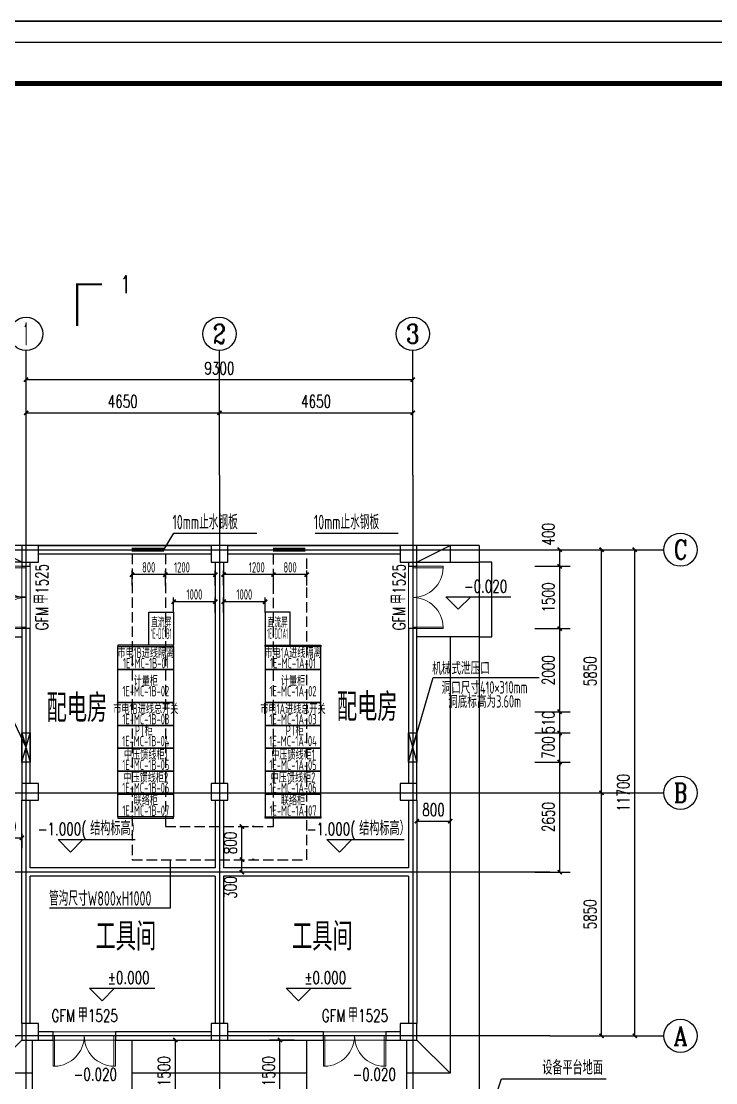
# Model space of a CAD drawing. Extents: x 17032 to 90126, y 10699 to 170399.
# Drawn here: x 39016 to 55720, y 71152 to 96699 of the extents above; entities that cross this region are included whole.
import ezdxf
from ezdxf.enums import TextEntityAlignment as Align

# ---------------------------------------------------------------- set-up
doc = ezdxf.new("R2010")
doc.units = 0
doc.header["$LTSCALE"] = 1000
doc.header["$MEASUREMENT"] = 0
doc.linetypes.add('DASH', pattern=[0.35, 0.25, -0.1])
for name, color, linetype in [('AXIS', 3, 'Continuous'), ('AXIS_TEXT', 7, 'Continuous'), ('C-SHET-TTLB', 11, 'Continuous'), ('COLUMN', 9, 'Continuous'), ('DIM_ELEV', 3, 'Continuous'), ('DIM_LEAD', 3, 'Continuous'), ('DIM_SYMB', 3, 'Continuous'), ('DOTE', 1, 'Continuous'), ('PUB_DIM', 3, 'Continuous'), ('PUB_TEXT', 7, 'Continuous'), ('STAIR', 2, 'Continuous'), ('WALL', 9, 'Continuous'), ('弱-其它-标注文字', 4, 'Continuous'), ('弱-综合布线-标注文字', 4, 'Continuous'), ('水-消防系统-标注', 4, 'Continuous'), ('水-消防系统-设备', 51, 'Continuous'), ('电-照明-标注线', 2, 'Continuous'), ('电-电力-布线', 7, 'Continuous'), ('电-电力-标注线', 2, 'Continuous'), ('电-电力-电缆沟', 4, 'Continuous'), ('电-系统-标注文字', 4, 'Continuous'), ('电-系统-设备', 121, 'Continuous'), ('配变电所设备布置图$0$电-系统-标注文字', 252, 'Continuous'), ('配变电所设备布置图$0$电-系统-设备', 252, 'Continuous')]:
    doc.layers.add(name, color=color, linetype=linetype)
doc.layers.add('WINDOW', color=4, linetype='Continuous', lineweight=9)
doc.layers.add('WINDOW_TEXT', color=7, linetype='Continuous', lineweight=9)
doc.styles.add('_TCH_AXIS', font='COMPLEX', dxfattribs={"bigfont": 'GBCBIG'})
doc.styles.add('_TCH_DIM', font='SIMPLEX', dxfattribs={"bigfont": 'GBCBIG'})
doc.styles.add('_TCH_DIM_T3', font='SIMPLEX', dxfattribs={"width": 0.705882, "bigfont": 'GBCBIG'})
doc.styles.add('_TCH_LABEL', font='COMPLEX', dxfattribs={"bigfont": 'GBCBIG'})
doc.styles.add('_TCH_WINDOW', font='SIMPLEX', dxfattribs={"height": 3.5, "bigfont": 'GBCBIG'})
doc.styles.add('COMPLEX', font='COMPLEX', dxfattribs={"bigfont": 'AllInOneBig.shx'})
doc.styles.get("Standard").update_dxf_attribs({"font": 'gbenor.shx', "bigfont": 'gbcbig.shx'})
doc.styles.add('XD2008', font='xd-hzs.shx', dxfattribs={"width": 0.7, "bigfont": 'xd-hztxt.shx'})
doc.styles.add('建.变配电蓄电池等-1F$0$A-1-10-一层平面图_t8$0$XD2008', font='xd-hzs.shx', dxfattribs={"width": 0.7, "bigfont": 'xd-hztxt.shx'})
doc.styles.add('配变电所设备布置图$0$建.变配电蓄电池等-1F$0$A-1-10-一层平面图_t8$0$XD2008', font='xd-hzs.shx', dxfattribs={"width": 0.7, "bigfont": 'xd-hztxt.shx'})
doc.dimstyles.new('_TCH_ARCH&&100', dxfattribs={"dimtxt": 297.5, "dimasz": 100, "dimexe": 250, "dimexo": 300, "dimgap": 126.25, "dimtad": 1, "dimdec": 0, "dimzin": 0, "dimdsep": 46, "dimtxsty": '_TCH_DIM_T3', "dimblk": 'ARCHTICK', "dimcen": 0.09, "dimclrt": 7, "dimazin": 2, "dimtfac": 1, "dimtdec": 0, "dimtix": 1, "dimtmove": 2, "dimatfit": 3, "dimfxl": 1, "dimtolj": 1, "dimtzin": 0, "dimarcsym": 0})
doc.dimstyles.new('XD100$0', dxfattribs={"dimscale": 100, "dimtxt": 3.5, "dimasz": 2, "dimexe": 1, "dimexo": 2, "dimgap": 0.5, "dimtad": 1, "dimdec": 0, "dimdsep": 46, "dimtxsty": 'XD2008', "dimblk1": 'ARCHTICK', "dimblk2": 'ARCHTICK', "dimsah": 1, "dimcen": 2.5, "dimclrt": 4, "dimaunit": 1, "dimadec": 0, "dimazin": 0, "dimtfac": 1, "dimtdec": 0, "dimtix": 1, "dimtmove": 0, "dimatfit": 3, "dimfxl": 1, "dimtolj": 1, "dimtzin": 0, "dimarcsym": 0})

# ---------------------------------------------------------------- blocks, each defined once
blk = doc.blocks.new('tukuang')
at = {"layer": 'C-SHET-TTLB'}
for points in [[(75902, 21920), (75902, -21080), (15502, -21080), (15502, 21920)], [(75402, 21420), (75402, -20580), (16002, -20580), (16002, 21420)]]:
    blk.add_lwpolyline(points, close=True, dxfattribs=at)
at = {"layer": 'C-SHET-TTLB', "const_width": 120}
blk.add_lwpolyline([(17842, 20420), (74402, 20420), (74402, -19580), (17842, -19580)], close=True, dxfattribs=at)
blk = doc.blocks.new('_ArchTick')
at = {"color": 0, "linetype": 'ByBlock', "const_width": 0.4}
blk.add_lwpolyline([(-0.5, -0.5), (0.5, 0.5)], dxfattribs=at)
blk = doc.blocks.new('*D10')
at = {"layer": 'Defpoints', "color": 0}
for p in [(42682, 82729), (42682, 82269), (43682, 82269)]:
    blk.add_point(p, dxfattribs=at)
at = {"layer": '电-照明-标注线', "color": 0, "lineweight": -2}
for p, q in [((42682, 82469), (42682, 82829)), ((43682, 82469), (43682, 82829)), ((43682, 82729), (42682, 82729))]:
    blk.add_line(p, q, dxfattribs=at)
at = {"layer": '电-照明-标注线', "color": 0, "lineweight": -2, "xscale": 100, "yscale": 100, "zscale": 100, "rotation": 180}
blk.add_blockref('_ArchTick', (42682, 82729), dxfattribs=at)
at = {"layer": '电-照明-标注线', "color": 0, "lineweight": -2, "xscale": 100, "yscale": 100, "zscale": 100}
blk.add_blockref('_ArchTick', (43682, 82729), dxfattribs=at)
at = {"layer": '电-照明-标注线', "color": 4, "insert": (43182, 82904), "char_height": 250, "attachment_point": 5, "style": 'XD2008'}
blk.add_mtext('\\A1;1000', dxfattribs=at)
blk = doc.blocks.new('*D11')
at = {"layer": 'Defpoints', "color": 0}
for p in [(43882, 82729), (43882, 82269), (44882, 82269)]:
    blk.add_point(p, dxfattribs=at)
at = {"layer": '电-照明-标注线', "color": 0, "lineweight": -2}
for p, q in [((43882, 82469), (43882, 82829)), ((44882, 82469), (44882, 82829)), ((44882, 82729), (43882, 82729))]:
    blk.add_line(p, q, dxfattribs=at)
at = {"layer": '电-照明-标注线', "color": 0, "lineweight": -2, "xscale": 100, "yscale": 100, "zscale": 100, "rotation": 180}
blk.add_blockref('_ArchTick', (43882, 82729), dxfattribs=at)
at = {"layer": '电-照明-标注线', "color": 0, "lineweight": -2, "xscale": 100, "yscale": 100, "zscale": 100}
blk.add_blockref('_ArchTick', (44882, 82729), dxfattribs=at)
at = {"layer": '电-照明-标注线', "color": 4, "insert": (44382, 82904), "char_height": 250, "attachment_point": 5, "style": 'XD2008'}
blk.add_mtext('\\A1;1000', dxfattribs=at)
blk = doc.blocks.new('*D12')
at = {"layer": 'Defpoints', "color": 0}
for p in [(41682, 83381), (41682, 82920), (42482, 82920)]:
    blk.add_point(p, dxfattribs=at)
at = {"layer": '电-照明-标注线', "color": 0, "lineweight": -2}
for p, q in [((41682, 83120), (41682, 83481)), ((42482, 83381), (41682, 83381)), ((42482, 83120), (42482, 83481))]:
    blk.add_line(p, q, dxfattribs=at)
at = {"layer": '电-照明-标注线', "color": 0, "lineweight": -2, "xscale": 100, "yscale": 100, "zscale": 100, "rotation": 180}
blk.add_blockref('_ArchTick', (41682, 83381), dxfattribs=at)
at = {"layer": '电-照明-标注线', "color": 0, "lineweight": -2, "xscale": 100, "yscale": 100, "zscale": 100}
blk.add_blockref('_ArchTick', (42482, 83381), dxfattribs=at)
at = {"layer": '电-照明-标注线', "color": 4, "insert": (42082, 83556), "char_height": 250, "attachment_point": 5, "style": 'XD2008'}
blk.add_mtext('\\A1;800', dxfattribs=at)
blk = doc.blocks.new('*D13')
at = {"layer": 'Defpoints', "color": 0}
for p in [(45082, 83381), (45082, 82920), (45882, 82920)]:
    blk.add_point(p, dxfattribs=at)
at = {"layer": '电-照明-标注线', "color": 0, "lineweight": -2}
for p, q in [((45082, 83120), (45082, 83481)), ((45882, 83381), (45082, 83381)), ((45882, 83120), (45882, 83481))]:
    blk.add_line(p, q, dxfattribs=at)
at = {"layer": '电-照明-标注线', "color": 0, "lineweight": -2, "xscale": 100, "yscale": 100, "zscale": 100, "rotation": 180}
blk.add_blockref('_ArchTick', (45082, 83381), dxfattribs=at)
at = {"layer": '电-照明-标注线', "color": 0, "lineweight": -2, "xscale": 100, "yscale": 100, "zscale": 100}
blk.add_blockref('_ArchTick', (45882, 83381), dxfattribs=at)
at = {"layer": '电-照明-标注线', "color": 4, "insert": (45482, 83556), "char_height": 250, "attachment_point": 5, "style": 'XD2008'}
blk.add_mtext('\\A1;800', dxfattribs=at)
blk = doc.blocks.new('*D14')
at = {"layer": 'Defpoints', "color": 0}
for p in [(42482, 83381), (42482, 82920), (43682, 82920)]:
    blk.add_point(p, dxfattribs=at)
at = {"layer": '电-照明-标注线', "color": 0, "lineweight": -2}
for p, q in [((42482, 83120), (42482, 83481)), ((43682, 83381), (42482, 83381)), ((43682, 83120), (43682, 83481))]:
    blk.add_line(p, q, dxfattribs=at)
at = {"layer": '电-照明-标注线', "color": 0, "lineweight": -2, "xscale": 100, "yscale": 100, "zscale": 100, "rotation": 180}
blk.add_blockref('_ArchTick', (42482, 83381), dxfattribs=at)
at = {"layer": '电-照明-标注线', "color": 0, "lineweight": -2, "xscale": 100, "yscale": 100, "zscale": 100}
blk.add_blockref('_ArchTick', (43682, 83381), dxfattribs=at)
at = {"layer": '电-照明-标注线', "color": 4, "insert": (42882, 83556), "char_height": 250, "attachment_point": 5, "style": 'XD2008'}
blk.add_mtext('\\A1;1200', dxfattribs=at)
blk = doc.blocks.new('*D15')
at = {"layer": 'Defpoints', "color": 0}
for p in [(43882, 83381), (43882, 82920), (45082, 82920)]:
    blk.add_point(p, dxfattribs=at)
at = {"layer": '电-照明-标注线', "color": 0, "lineweight": -2}
for p, q in [((43882, 83120), (43882, 83481)), ((45082, 83381), (43882, 83381)), ((45082, 83120), (45082, 83481))]:
    blk.add_line(p, q, dxfattribs=at)
at = {"layer": '电-照明-标注线', "color": 0, "lineweight": -2, "xscale": 100, "yscale": 100, "zscale": 100, "rotation": 180}
blk.add_blockref('_ArchTick', (43882, 83381), dxfattribs=at)
at = {"layer": '电-照明-标注线', "color": 0, "lineweight": -2, "xscale": 100, "yscale": 100, "zscale": 100}
blk.add_blockref('_ArchTick', (45082, 83381), dxfattribs=at)
at = {"layer": '电-照明-标注线', "color": 4, "insert": (44682, 83556), "char_height": 250, "attachment_point": 5, "style": 'XD2008'}
blk.add_mtext('\\A1;1200', dxfattribs=at)
blk = doc.blocks.new('A$C4C080C87')
at = {"layer": '水-消防系统-标注'}
for p, q in [((-3465, 8618), (-792, 8618)), ((0, 6940), (-792, 8618)), ((9300, 6940), (9791, 8624)), ((9791, 8624), (12337, 8624))]:
    blk.add_line(p, q, dxfattribs=at)
at = {"layer": '水-消防系统-设备'}
for p, q in [((-100, 7290), (100, 6590)), ((-100, 6590), (100, 7290)), ((9200, 7290), (9400, 6590)), ((9200, 6590), (9400, 7290))]:
    blk.add_line(p, q, dxfattribs=at)
for points in [[(-100, 6590), (-100, 7290), (100, 7290), (100, 6590)], [(9200, 6590), (9200, 7290), (9400, 7290), (9400, 6590)]]:
    blk.add_lwpolyline(points, close=True, dxfattribs=at)
at = {"layer": '水-消防系统-标注', "style": 'XD2008', "width": 0.7}
for s, p in [('机械式泄压口', (-2846, 8688)), ('机械式泄压口', (10461, 8695)), ('洞口尺寸410×310mm', (-2094, 8226)), ('洞口尺寸410×310mm', (11029, 8233)), ('洞底标高为3.60m', (-2417, 7889)), ('洞底标高为3.60m', (11029, 7895))]:
    blk.add_text(s, height=300, rotation=0.4779, dxfattribs=at).set_placement(p, align=Align.CENTER)
blk = doc.blocks.new('*D77')
at = {"layer": 'Defpoints', "color": 0}
for p in [(38232, 77447), (39032, 77447), (39032, 77045)]:
    blk.add_point(p, dxfattribs=at)
at = {"layer": 'PUB_DIM', "color": 0, "lineweight": -2}
for p, q in [((38232, 77147), (38232, 76795)), ((38232, 77045), (39032, 77045)), ((39032, 77147), (39032, 76795))]:
    blk.add_line(p, q, dxfattribs=at)
at = {"layer": 'PUB_DIM', "color": 0, "lineweight": -2, "xscale": 100, "yscale": 100, "zscale": 100, "rotation": 180}
blk.add_blockref('_ArchTick', (38232, 77045), dxfattribs=at)
at = {"layer": 'PUB_DIM', "color": 0, "lineweight": -2, "xscale": 100, "yscale": 100, "zscale": 100}
blk.add_blockref('_ArchTick', (39032, 77045), dxfattribs=at)
at = {"layer": 'PUB_DIM', "color": 7, "insert": (38632, 77320), "char_height": 297.5, "attachment_point": 5, "style": '_TCH_DIM_T3'}
blk.add_mtext('\\A1;800', dxfattribs=at)
blk = doc.blocks.new('*D78')
at = {"layer": 'Defpoints', "color": 0}
for p in [(48532, 77659), (49332, 77659), (49332, 77447)]:
    blk.add_point(p, dxfattribs=at)
at = {"layer": 'PUB_DIM', "color": 0, "lineweight": -2}
for p, q in [((48532, 77447), (49332, 77447)), ((48532, 77359), (48532, 77197)), ((49332, 77359), (49332, 77197))]:
    blk.add_line(p, q, dxfattribs=at)
at = {"layer": 'PUB_DIM', "color": 0, "lineweight": -2, "xscale": 100, "yscale": 100, "zscale": 100, "rotation": 180}
blk.add_blockref('_ArchTick', (48532, 77447), dxfattribs=at)
at = {"layer": 'PUB_DIM', "color": 0, "lineweight": -2, "xscale": 100, "yscale": 100, "zscale": 100}
blk.add_blockref('_ArchTick', (49332, 77447), dxfattribs=at)
at = {"layer": 'PUB_DIM', "color": 7, "insert": (48932, 77722), "char_height": 297.5, "attachment_point": 5, "style": '_TCH_DIM_T3'}
blk.add_mtext('\\A1;800', dxfattribs=at)
blk = doc.blocks.new('*D79')
at = {"layer": 'Defpoints', "color": 0}
for p in [(51070, 78870), (51967, 78870), (51070, 76221)]:
    blk.add_point(p, dxfattribs=at)
at = {"layer": 'PUB_DIM', "color": 0, "lineweight": -2}
for p, q in [((51370, 78870), (52217, 78870)), ((51967, 76221), (51967, 78870)), ((51370, 76221), (52217, 76221))]:
    blk.add_line(p, q, dxfattribs=at)
at = {"layer": 'PUB_DIM', "color": 0, "lineweight": -2, "xscale": 100, "yscale": 100, "zscale": 100}
for p, rotation in [((51967, 78870), 90), ((51967, 76221), 270)]:
    blk.add_blockref('_ArchTick', p, dxfattribs=dict(at, rotation=rotation))
at = {"layer": 'PUB_DIM', "color": 7, "insert": (51692, 77546), "char_height": 297.5, "attachment_point": 5, "rotation": 90, "style": '_TCH_DIM_T3'}
blk.add_mtext('\\A1;2650', dxfattribs=at)
blk = doc.blocks.new('*D80')
at = {"layer": 'Defpoints', "color": 0}
for p in [(51070, 79570), (51967, 79570), (51070, 78870)]:
    blk.add_point(p, dxfattribs=at)
at = {"layer": 'PUB_DIM', "color": 0, "lineweight": -2}
for p, q in [((51370, 79570), (52217, 79570)), ((51967, 79570), (51967, 79670)), ((51967, 78870), (51967, 79570)), ((51370, 78870), (52217, 78870)), ((51967, 78870), (51967, 78770))]:
    blk.add_line(p, q, dxfattribs=at)
at = {"layer": 'PUB_DIM', "color": 0, "lineweight": -2, "xscale": 100, "yscale": 100, "zscale": 100}
for p, rotation in [((51967, 79570), 270), ((51967, 78870), 90)]:
    blk.add_blockref('_ArchTick', p, dxfattribs=dict(at, rotation=rotation))
at = {"layer": 'PUB_DIM', "color": 7, "insert": (51692, 79220), "char_height": 297.5, "attachment_point": 5, "rotation": 90, "style": '_TCH_DIM_T3'}
blk.add_mtext('\\A1;700', dxfattribs=at)
blk = doc.blocks.new('*D81')
at = {"layer": 'Defpoints', "color": 0}
for p in [(51070, 80081), (51967, 80081), (51070, 79570)]:
    blk.add_point(p, dxfattribs=at)
at = {"layer": 'PUB_DIM', "color": 0, "lineweight": -2}
for p, q in [((51370, 80081), (52217, 80081)), ((51967, 80081), (51967, 80181)), ((51967, 79570), (51967, 80081)), ((51370, 79570), (52217, 79570)), ((51967, 79570), (51967, 79470))]:
    blk.add_line(p, q, dxfattribs=at)
at = {"layer": 'PUB_DIM', "color": 0, "lineweight": -2, "xscale": 100, "yscale": 100, "zscale": 100}
for p, rotation in [((51967, 80081), 270), ((51967, 79570), 90)]:
    blk.add_blockref('_ArchTick', p, dxfattribs=dict(at, rotation=rotation))
at = {"layer": 'PUB_DIM', "color": 7, "insert": (51692, 79826), "char_height": 297.5, "attachment_point": 5, "rotation": 90, "style": '_TCH_DIM_T3'}
blk.add_mtext('\\A1;510', dxfattribs=at)
blk = doc.blocks.new('*D82')
at = {"layer": 'Defpoints', "color": 0}
for p in [(51070, 82081), (51967, 82081), (51070, 80081)]:
    blk.add_point(p, dxfattribs=at)
at = {"layer": 'PUB_DIM', "color": 0, "lineweight": -2}
for p, q in [((51370, 82081), (52217, 82081)), ((51967, 80081), (51967, 82081)), ((51370, 80081), (52217, 80081))]:
    blk.add_line(p, q, dxfattribs=at)
at = {"layer": 'PUB_DIM', "color": 0, "lineweight": -2, "xscale": 100, "yscale": 100, "zscale": 100}
for p, rotation in [((51967, 82081), 90), ((51967, 80081), 270)]:
    blk.add_blockref('_ArchTick', p, dxfattribs=dict(at, rotation=rotation))
at = {"layer": 'PUB_DIM', "color": 7, "insert": (51692, 81081), "char_height": 297.5, "attachment_point": 5, "rotation": 90, "style": '_TCH_DIM_T3'}
blk.add_mtext('\\A1;2000', dxfattribs=at)
blk = doc.blocks.new('*D83')
at = {"layer": 'Defpoints', "color": 0}
for p in [(51070, 83581), (51967, 83581), (51070, 82081)]:
    blk.add_point(p, dxfattribs=at)
at = {"layer": 'PUB_DIM', "color": 0, "lineweight": -2}
for p, q in [((51370, 83581), (52217, 83581)), ((51967, 82081), (51967, 83581)), ((51370, 82081), (52217, 82081))]:
    blk.add_line(p, q, dxfattribs=at)
at = {"layer": 'PUB_DIM', "color": 0, "lineweight": -2, "xscale": 100, "yscale": 100, "zscale": 100}
for p, rotation in [((51967, 83581), 90), ((51967, 82081), 270)]:
    blk.add_blockref('_ArchTick', p, dxfattribs=dict(at, rotation=rotation))
at = {"layer": 'PUB_DIM', "color": 7, "insert": (51692, 82831), "char_height": 297.5, "attachment_point": 5, "rotation": 90, "style": '_TCH_DIM_T3'}
blk.add_mtext('\\A1;1500', dxfattribs=at)
blk = doc.blocks.new('*D84')
at = {"layer": 'Defpoints', "color": 0}
for p in [(51070, 83981), (51967, 83981), (51070, 83581)]:
    blk.add_point(p, dxfattribs=at)
at = {"layer": 'PUB_DIM', "color": 0, "lineweight": -2}
for p, q in [((51370, 83981), (52217, 83981)), ((51967, 83581), (51967, 83981)), ((51370, 83581), (52217, 83581))]:
    blk.add_line(p, q, dxfattribs=at)
at = {"layer": 'PUB_DIM', "color": 0, "lineweight": -2, "xscale": 100, "yscale": 100, "zscale": 100}
for p, rotation in [((51967, 83981), 90), ((51967, 83581), 270)]:
    blk.add_blockref('_ArchTick', p, dxfattribs=dict(at, rotation=rotation))
at = {"layer": 'PUB_DIM', "color": 7, "insert": (51692, 84351), "char_height": 297.5, "attachment_point": 5, "rotation": 90, "style": '_TCH_DIM_T3'}
blk.add_mtext('\\A1;400', dxfattribs=at)
blk = doc.blocks.new('*D97')
at = {"layer": 'AXIS', "color": 0, "lineweight": -2}
for p, q in [((39132, 86072), (39132, 87524)), ((43782, 86072), (43782, 87524)), ((39132, 87274), (43782, 87274))]:
    blk.add_line(p, q, dxfattribs=at)
at = {"layer": 'Defpoints', "color": 0}
for p in [(43782, 87274), (39132, 85772), (43782, 85772)]:
    blk.add_point(p, dxfattribs=at)
at = {"layer": 'AXIS', "color": 0, "lineweight": -2, "xscale": 100, "yscale": 100, "zscale": 100, "rotation": 180}
blk.add_blockref('_ArchTick', (39132, 87274), dxfattribs=at)
at = {"layer": 'AXIS', "color": 0, "lineweight": -2, "xscale": 100, "yscale": 100, "zscale": 100}
blk.add_blockref('_ArchTick', (43782, 87274), dxfattribs=at)
at = {"layer": 'AXIS', "color": 7, "insert": (41457, 87549), "char_height": 297.5, "attachment_point": 5, "style": '_TCH_DIM_T3'}
blk.add_mtext('\\A1;4650', dxfattribs=at)
blk = doc.blocks.new('*D98')
at = {"layer": 'AXIS', "color": 0, "lineweight": -2}
for p, q in [((43782, 86072), (43782, 87524)), ((48432, 86072), (48432, 87524)), ((43782, 87274), (48432, 87274))]:
    blk.add_line(p, q, dxfattribs=at)
at = {"layer": 'Defpoints', "color": 0}
for p in [(48432, 87274), (43782, 85772), (48432, 85772)]:
    blk.add_point(p, dxfattribs=at)
at = {"layer": 'AXIS', "color": 0, "lineweight": -2, "xscale": 100, "yscale": 100, "zscale": 100, "rotation": 180}
blk.add_blockref('_ArchTick', (43782, 87274), dxfattribs=at)
at = {"layer": 'AXIS', "color": 0, "lineweight": -2, "xscale": 100, "yscale": 100, "zscale": 100}
blk.add_blockref('_ArchTick', (48432, 87274), dxfattribs=at)
at = {"layer": 'AXIS', "color": 7, "insert": (46107, 87549), "char_height": 297.5, "attachment_point": 5, "style": '_TCH_DIM_T3'}
blk.add_mtext('\\A1;4650', dxfattribs=at)
blk = doc.blocks.new('*D99')
at = {"layer": 'AXIS', "color": 0, "lineweight": -2}
for p, q in [((39132, 86072), (39132, 88324)), ((48432, 86072), (48432, 88324)), ((39132, 88074), (48432, 88074))]:
    blk.add_line(p, q, dxfattribs=at)
at = {"layer": 'Defpoints', "color": 0}
for p in [(48432, 88074), (39132, 85772), (48432, 85772)]:
    blk.add_point(p, dxfattribs=at)
at = {"layer": 'AXIS', "color": 0, "lineweight": -2, "xscale": 100, "yscale": 100, "zscale": 100, "rotation": 180}
blk.add_blockref('_ArchTick', (39132, 88074), dxfattribs=at)
at = {"layer": 'AXIS', "color": 0, "lineweight": -2, "xscale": 100, "yscale": 100, "zscale": 100}
blk.add_blockref('_ArchTick', (48432, 88074), dxfattribs=at)
at = {"layer": 'AXIS', "color": 7, "insert": (43782, 88349), "char_height": 297.5, "attachment_point": 5, "style": '_TCH_DIM_T3'}
blk.add_mtext('\\A1;9300', dxfattribs=at)
blk = doc.blocks.new('*D108')
at = {"layer": 'AXIS', "color": 0, "lineweight": -2}
for p, q in [((52032, 78131), (53222, 78131)), ((52972, 72281), (52972, 78131)), ((52032, 72281), (53222, 72281))]:
    blk.add_line(p, q, dxfattribs=at)
at = {"layer": 'Defpoints', "color": 0}
for p in [(51732, 78131), (52972, 78131), (51732, 72281)]:
    blk.add_point(p, dxfattribs=at)
at = {"layer": 'AXIS', "color": 0, "lineweight": -2, "xscale": 100, "yscale": 100, "zscale": 100}
for p, rotation in [((52972, 78131), 90), ((52972, 72281), 270)]:
    blk.add_blockref('_ArchTick', p, dxfattribs=dict(at, rotation=rotation))
at = {"layer": 'AXIS', "color": 7, "insert": (52697, 75206), "char_height": 297.5, "attachment_point": 5, "rotation": 90, "style": '_TCH_DIM_T3'}
blk.add_mtext('\\A1;5850', dxfattribs=at)
blk = doc.blocks.new('*D109')
at = {"layer": 'AXIS', "color": 0, "lineweight": -2}
for p, q in [((52032, 83981), (53222, 83981)), ((52972, 78131), (52972, 83981)), ((52032, 78131), (53222, 78131))]:
    blk.add_line(p, q, dxfattribs=at)
at = {"layer": 'Defpoints', "color": 0}
for p in [(51732, 83981), (52972, 83981), (51732, 78131)]:
    blk.add_point(p, dxfattribs=at)
at = {"layer": 'AXIS', "color": 0, "lineweight": -2, "xscale": 100, "yscale": 100, "zscale": 100}
for p, rotation in [((52972, 83981), 90), ((52972, 78131), 270)]:
    blk.add_blockref('_ArchTick', p, dxfattribs=dict(at, rotation=rotation))
at = {"layer": 'AXIS', "color": 7, "insert": (52697, 81056), "char_height": 297.5, "attachment_point": 5, "rotation": 90, "style": '_TCH_DIM_T3'}
blk.add_mtext('\\A1;5850', dxfattribs=at)
blk = doc.blocks.new('*D110')
at = {"layer": 'AXIS', "color": 0, "lineweight": -2}
for p, q in [((52032, 83981), (54022, 83981)), ((53772, 72281), (53772, 83981)), ((52032, 72281), (54022, 72281))]:
    blk.add_line(p, q, dxfattribs=at)
at = {"layer": 'Defpoints', "color": 0}
for p in [(51732, 83981), (53772, 83981), (51732, 72281)]:
    blk.add_point(p, dxfattribs=at)
at = {"layer": 'AXIS', "color": 0, "lineweight": -2, "xscale": 100, "yscale": 100, "zscale": 100}
for p, rotation in [((53772, 83981), 90), ((53772, 72281), 270)]:
    blk.add_blockref('_ArchTick', p, dxfattribs=dict(at, rotation=rotation))
at = {"layer": 'AXIS', "color": 7, "insert": (53497, 78131), "char_height": 297.5, "attachment_point": 5, "rotation": 90, "style": '_TCH_DIM_T3'}
blk.add_mtext('\\A1;11700', dxfattribs=at)
blk = doc.blocks.new('*D121')
at = {"layer": 'Defpoints', "color": 0}
for p in [(45239, 72181), (45882, 72181), (45882, 70681)]:
    blk.add_point(p, dxfattribs=at)
at = {"layer": 'PUB_DIM', "color": 0, "lineweight": -2}
for p, q in [((45582, 72181), (44989, 72181)), ((45239, 70681), (45239, 72181)), ((45582, 70681), (44989, 70681))]:
    blk.add_line(p, q, dxfattribs=at)
at = {"layer": 'PUB_DIM', "color": 0, "lineweight": -2, "xscale": 100, "yscale": 100, "zscale": 100}
for p, rotation in [((45239, 72181), 90), ((45239, 70681), 270)]:
    blk.add_blockref('_ArchTick', p, dxfattribs=dict(at, rotation=rotation))
at = {"layer": 'PUB_DIM', "color": 7, "insert": (44964, 71431), "char_height": 297.5, "attachment_point": 5, "rotation": 90, "style": '_TCH_DIM_T3'}
blk.add_mtext('\\A1;1500', dxfattribs=at)
blk = doc.blocks.new('*D123')
at = {"layer": 'Defpoints', "color": 0}
for p in [(41682, 72181), (42726, 72181), (41682, 70681)]:
    blk.add_point(p, dxfattribs=at)
at = {"layer": 'PUB_DIM', "color": 0, "lineweight": -2}
for p, q in [((41982, 72181), (42976, 72181)), ((42726, 70681), (42726, 72181)), ((41982, 70681), (42976, 70681))]:
    blk.add_line(p, q, dxfattribs=at)
at = {"layer": 'PUB_DIM', "color": 0, "lineweight": -2, "xscale": 100, "yscale": 100, "zscale": 100}
for p, rotation in [((42726, 72181), 90), ((42726, 70681), 270)]:
    blk.add_blockref('_ArchTick', p, dxfattribs=dict(at, rotation=rotation))
at = {"layer": 'PUB_DIM', "color": 7, "insert": (42451, 71431), "char_height": 297.5, "attachment_point": 5, "rotation": 90, "style": '_TCH_DIM_T3'}
blk.add_mtext('\\A1;1500', dxfattribs=at)
blk = doc.blocks.new('*D128')
at = {"layer": 'Defpoints', "color": 0}
for p in [(44318, 77321), (44322, 77321), (44318, 76521)]:
    blk.add_point(p, dxfattribs=at)
at = {"layer": 'PUB_DIM', "color": 0, "lineweight": -2}
for p, q in [((44322, 76521), (44322, 77321)), ((44618, 77321), (44572, 77321)), ((44618, 76521), (44572, 76521))]:
    blk.add_line(p, q, dxfattribs=at)
at = {"layer": 'PUB_DIM', "color": 0, "lineweight": -2, "xscale": 100, "yscale": 100, "zscale": 100}
for p, rotation in [((44322, 77321), 90), ((44322, 76521), 270)]:
    blk.add_blockref('_ArchTick', p, dxfattribs=dict(at, rotation=rotation))
at = {"layer": 'PUB_DIM', "color": 7, "insert": (44047, 76921), "char_height": 297.5, "attachment_point": 5, "rotation": 90, "style": '_TCH_DIM_T3'}
blk.add_mtext('\\A1;800', dxfattribs=at)
blk = doc.blocks.new('*D129')
at = {"layer": 'Defpoints', "color": 0}
for p in [(44318, 76521), (44322, 76521), (44318, 76221)]:
    blk.add_point(p, dxfattribs=at)
at = {"layer": 'PUB_DIM', "color": 0, "lineweight": -2}
for p, q in [((44322, 76221), (44322, 76521)), ((44618, 76521), (44572, 76521)), ((44618, 76221), (44572, 76221))]:
    blk.add_line(p, q, dxfattribs=at)
at = {"layer": 'PUB_DIM', "color": 0, "lineweight": -2, "xscale": 100, "yscale": 100, "zscale": 100}
for p, rotation in [((44322, 76521), 90), ((44322, 76221), 270)]:
    blk.add_blockref('_ArchTick', p, dxfattribs=dict(at, rotation=rotation))
at = {"layer": 'PUB_DIM', "color": 7, "insert": (44047, 75851), "char_height": 297.5, "attachment_point": 5, "rotation": 90, "style": '_TCH_DIM_T3'}
blk.add_mtext('\\A1;300', dxfattribs=at)
blk = doc.blocks.new('_FZHK')
blk.add_lwpolyline([(-0.5, -0.5), (0.5, -0.5), (0.5, 0.5), (-0.5, 0.5)], close=True)
blk = doc.blocks.new('$DorLib2D$00000002')
for p, q in [((-0.5, 0), (-0.5, 0.4875)), ((-0.475, 0.4875), (-0.5, 0.4875)), ((-0.475, 0), (-0.475, 0.4875)), ((0.475, 0), (0.475, 0.4875)), ((0.475, 0.4875), (0.5, 0.4875)), ((0.5, 0), (0.5, 0.4875)), ((-0.5, 0), (-0.475, 0)), ((0.5, 0), (0.475, 0))]:
    blk.add_line(p, q)
at = {"lineweight": 13}
for centre, start, end in [((-0.4875, 0), 0, 88.53072), ((0.4875, 0), 91.46928, 180)]:
    blk.add_arc(centre, 0.4875, start, end, dxfattribs=at)
blk = doc.blocks.new('_AXISO')
blk.add_circle((0, 0), 0.5)
at = {"layer": 'AXIS_TEXT', "style": 'COMPLEX', "width": 1.041667}
blk.add_attdef('A', text='', height=0.56, dxfattribs=at).set_placement((-0.25, -0.28), (0.25, -0.28), align=Align.FIT)

msp = doc.modelspace()

# ---------------------------------------------------------------- linework, layer by layer
at = {"layer": 'AXIS', "color": 3}
for p, q in [((39132.1, 85772.1), (39132.1, 88773.9)), ((43782.1, 85772.1), (43782.1, 88773.9)), ((48432.1, 85772.1), (48432.1, 88773.9)), ((51732.1, 83980.8), (54472, 83980.8)), ((51732.1, 78130.8), (54472, 78130.8)), ((51732.1, 72280.8), (54472, 72280.8))]:
    msp.add_line(p, q, dxfattribs=at)
at = {"layer": 'DIM_ELEV'}
for p, q in [((37548.8, 82846.7), (39113.8, 82846.7)), ((49526.4, 82546.7), (49226.4, 82846.7)), ((49226.4, 82846.7), (50791.4, 82846.7)), ((49526.4, 82546.7), (49826.4, 82846.7)), ((40200.8, 76704.7), (39900.8, 77004.7)), ((39900.8, 77004.7), (41757.6, 77004.7)), ((40200.8, 76704.7), (40500.8, 77004.7)), ((46669.5, 76704.7), (46369.5, 77004.7)), ((46369.5, 77004.7), (48226.3, 77004.7)), ((46669.5, 76704.7), (46969.5, 77004.7)), ((40961.4, 73125.7), (40661.4, 73425.7)), ((40661.4, 73425.7), (42226.4, 73425.7)), ((40961.4, 73125.7), (41261.4, 73425.7)), ((45688.2, 73125.7), (45388.2, 73425.7)), ((45388.2, 73425.7), (46953.2, 73425.7)), ((45688.2, 73125.7), (45988.2, 73425.7))]:
    msp.add_line(p, q, dxfattribs=at)
at = {"layer": 'DIM_LEAD'}
for p, q in [((50038.3, 69643.3), (50564.2, 71244.1)), ((50564.2, 71244.1), (53082.2, 71244.1))]:
    msp.add_line(p, q, dxfattribs=at)
at = {"layer": 'DIM_SYMB', "const_width": 50}
msp.add_lwpolyline([(40360.9, 89366.3), (40360.9, 90366.3), (40960.9, 90366.3)], dxfattribs=at)
at = {"layer": 'DOTE'}
for p, q in [((39132.1, 68980.8), (39132.1, 85772.1)), ((43782.1, 85772.1), (43782.1, 68980.8)), ((48432.1, 85772.1), (48432.1, 68980.8)), ((35832.1, 83980.8), (51732.1, 83980.8)), ((35832.1, 78130.8, 0), (51732.1, 78130.8, 0)), ((51732.1, 76220.8), (35832.1, 76220.8)), ((51732.1, 72280.8), (35832.1, 72280.8))]:
    msp.add_line(p, q, dxfattribs=at)
at = {"layer": 'STAIR'}
for p, q in [((50032.1, 84080.8), (36779.6, 84080.8)), ((39032.1, 83680.8), (38232.1, 84080.8)), ((48532.1, 83680.8), (49332.1, 84080.8)), ((50032.1, 84080.8), (50032.1, 67878.1)), ((39032.1, 72180.8), (38232.1, 71380.8)), ((48532.1, 72180.8), (49332.1, 71380.8))]:
    msp.add_line(p, q, dxfattribs=at)
for points in [[(49332.1, 84080.8), (49332.1, 83680.8)], [(39032.1, 83680.8), (37532.1, 83680.8), (37532.1, 81880.8), (39032.1, 81880.8)], [(48532.1, 83680.8), (50032.1, 83680.8), (50032.1, 81880.8), (48532.1, 81880.8)], [(50032.1, 81880.8), (50332.1, 81880.8), (50332.1, 83280.8), (50332.1, 83680.8), (50032.1, 83680.8)], [(39281.7, 71380.8), (38232.1, 71380.8), (38232.1, 81880.8)], [(49332.1, 81880.8), (49332.1, 71380.8), (48282.4, 71380.8)], [(39281.7, 72180.8), (39281.7, 70680.8), (41681.7, 70680.8), (41681.7, 72180.8)], [(48282.4, 72180.8), (48282.4, 70680.8), (45882.4, 70680.8), (45882.4, 72180.8)], [(45882.4, 71380.8), (41681.7, 71380.8)]]:
    msp.add_lwpolyline(points, dxfattribs=at)
at = {"layer": 'WALL'}
for p, q in [((39432.1, 84080.8), (43582.1, 84080.8)), ((43982.1, 84080.8), (48132.1, 84080.8)), ((39432.1, 83880.8), (43582.1, 83880.8)), ((43982.1, 83880.8), (48132.1, 83880.8)), ((39032.1, 83680.8), (39032.1, 83580.8)), ((39032.1, 83580.8), (39232.1, 83580.8)), ((39232.1, 83580.8), (39232.1, 83680.8)), ((43682.1, 83680.8), (43682.1, 78350.8)), ((43882.1, 83680.8), (43882.1, 78350.8)), ((48332.1, 83680.8), (48332.1, 83580.8)), ((48332.1, 83580.8), (48532.1, 83580.8)), ((48532.1, 83580.8), (48532.1, 83680.8)), ((39232.1, 82080.8), (39032.1, 82080.8)), ((39032.1, 82080.8), (39032.1, 78350.8)), ((39232.1, 78350.8), (39232.1, 82080.8)), ((48532.1, 82080.8), (48332.1, 82080.8)), ((48332.1, 82080.8), (48332.1, 78350.8)), ((48532.1, 78350.8), (48532.1, 82080.8)), ((39032.1, 76220.8), (39032.1, 77950.8)), ((39232.1, 76320.8), (39232.1, 77950.8)), ((43682.1, 77950.8), (43682.1, 76320.8)), ((43882.1, 77950.8), (43882.1, 76320.8)), ((48332.1, 77950.8), (48332.1, 76320.8)), ((48532.1, 77950.8), (48532.1, 76220.8)), ((39032.1, 72580.8), (39032.1, 76220.8)), ((43682.1, 76320.8), (39232.1, 76320.8)), ((48332.1, 76320.8), (43882.1, 76320.8)), ((48532.1, 76220.8), (48532.1, 72580.8)), ((43682.1, 76120.8), (39232.1, 76120.8)), ((39232.1, 72580.8), (39232.1, 76120.8)), ((43682.1, 76120.8), (43682.1, 72580.8)), ((48332.1, 76120.8), (43882.1, 76120.8)), ((43882.1, 76120.8), (43882.1, 72580.8)), ((48332.1, 76120.8), (48332.1, 72580.8)), ((39782.1, 72380.8), (39432.1, 72380.8)), ((39782.1, 72180.8), (39782.1, 72380.8)), ((43582.1, 72380.8), (41282.1, 72380.8)), ((41282.1, 72380.8), (41282.1, 72180.8)), ((46282.1, 72380.8), (43982.1, 72380.8)), ((46282.1, 72180.8), (46282.1, 72380.8)), ((48132.1, 72380.8), (47782.1, 72380.8)), ((47782.1, 72380.8), (47782.1, 72180.8)), ((39432.1, 72180.8), (39782.1, 72180.8)), ((41282.1, 72180.8), (43582.1, 72180.8)), ((43982.1, 72180.8), (46282.1, 72180.8)), ((47782.1, 72180.8), (48132.1, 72180.8))]:
    msp.add_line(p, q, dxfattribs=at)
at = {"layer": 'WINDOW', "linetype": 'ByBlock'}
for p, q in [((39032.1, 82080.8), (39032.1, 83580.8)), ((39232.1, 82080.8), (39232.1, 83580.8)), ((48332.1, 83580.8), (48332.1, 82080.8)), ((48532.1, 83580.8), (48532.1, 82080.8))]:
    msp.add_line(p, q, dxfattribs=at)
at = {"layer": 'WINDOW'}
for p, q in [((41282.1, 72380.8), (39782.1, 72380.8)), ((47782.1, 72380.8), (46282.1, 72380.8)), ((41282.1, 72180.8), (39782.1, 72180.8)), ((47782.1, 72180.8), (46282.1, 72180.8))]:
    msp.add_line(p, q, dxfattribs=at)
at = {"layer": '电-电力-布线', "const_width": 100}
for points in [[(41669.1, 83980.8), (42448.5, 83980.8)], [(45069.1, 83980.7), (45848.5, 83980.7)]]:
    msp.add_lwpolyline(points, dxfattribs=at)
at = {"layer": '电-电力-标注线'}
for p, q in [((42448.5, 83980.8), (42683.5, 84378.9)), ((42683.5, 84378.9), (44680.2, 84378.9)), ((42683.5, 84378.9), (44680.2, 84378.9)), ((46083.5, 84378.9), (48080.2, 84378.9)), ((42606.1, 75364.5), (42606.1, 76520.8)), ((39693.4, 75364.5), (42606.1, 75364.5))]:
    msp.add_line(p, q, dxfattribs=at)
at = {"layer": '电-电力-电缆沟', "color": 252, "linetype": 'DASH'}
for points in [[(41682.1, 83880.8), (41682.1, 76520.8), (45882.1, 76520.8), (45882.1, 83880.8)], [(42482.1, 83880.8), (42482.1, 77320.8), (45082.1, 77320.8), (45082.1, 83880.8)]]:
    msp.add_lwpolyline(points, dxfattribs=at)
at = {"layer": '电-系统-设备', "color": 3}
msp.add_lwpolyline([(42082.1, 82480.8), (42682.1, 82480.8), (42682.1, 81680.8), (42082.1, 81680.8)], close=True, dxfattribs=at)
at = {"layer": '电-系统-设备', "color": 1}
msp.add_lwpolyline([(45482.1, 82480.8), (44882.1, 82480.8), (44882.1, 81680.8), (45482.1, 81680.8)], close=True, dxfattribs=at)
at = {"layer": '配变电所设备布置图$0$电-系统-设备', "color": 3}
for points in [[(41342.1, 81650.8), (42682.1, 81650.8), (42682.1, 81680.8), (41342.1, 81680.8)], [(41342.1, 81650.8), (42682.1, 81650.8), (42682.1, 81100.8), (41342.1, 81100.8)], [(41342.1, 81100.8), (42682.1, 81100.8), (42682.1, 80300.8), (41342.1, 80300.8)], [(41342.1, 80300.8), (42682.1, 80300.8), (42682.1, 79750.8), (41342.1, 79750.8)], [(41342.1, 79750.8), (42682.1, 79750.8), (42682.1, 79200.8), (41342.1, 79200.8)], [(41342.1, 79200.8), (42682.1, 79200.8), (42682.1, 78650.8), (41342.1, 78650.8)], [(41342.1, 78650.8), (42682.1, 78650.8), (42682.1, 78100.8), (41342.1, 78100.8)], [(41342.1, 78100.8), (42682.1, 78100.8), (42682.1, 77550.8), (41342.1, 77550.8)], [(41342.1, 77520.8), (42682.1, 77520.8), (42682.1, 77550.8), (41342.1, 77550.8)]]:
    msp.add_lwpolyline(points, close=True, dxfattribs=at)
at = {"layer": '配变电所设备布置图$0$电-系统-设备', "color": 1}
for points in [[(46222.1, 81650.8), (44882.1, 81650.8), (44882.1, 81680.8), (46222.1, 81680.8)], [(46222.1, 81650.8), (44882.1, 81650.8), (44882.1, 81100.8), (46222.1, 81100.8)], [(46222.1, 81100.8), (44882.1, 81100.8), (44882.1, 80300.8), (46222.1, 80300.8)], [(46222.1, 80300.8), (44882.1, 80300.8), (44882.1, 79750.8), (46222.1, 79750.8)], [(46222.1, 79750.8), (44882.1, 79750.8), (44882.1, 79200.8), (46222.1, 79200.8)], [(46222.1, 79200.8), (44882.1, 79200.8), (44882.1, 78650.8), (46222.1, 78650.8)], [(46222.1, 78650.8), (44882.1, 78650.8), (44882.1, 78100.8), (46222.1, 78100.8)], [(46222.1, 78100.8), (44882.1, 78100.8), (44882.1, 77550.8), (46222.1, 77550.8)], [(46222.1, 77520.8), (44882.1, 77520.8), (44882.1, 77550.8), (46222.1, 77550.8)]]:
    msp.add_lwpolyline(points, close=True, dxfattribs=at)

# ---------------------------------------------------------------- block references
at = {"layer": 'AXIS', "color": 3}
ref = msp.add_blockref('_AXISO', (39132.1, 89173.9), dxfattribs=dict(at, xscale=800, yscale=800, zscale=800))
ref.add_attrib('A', '1', dxfattribs={"layer": 'AXIS_TEXT', "color": 3, "height": 544.8, "style": '_TCH_AXIS', "width": 0.555556}).set_placement((39067.2, 88901.5), (39196.9, 88901.5), align=Align.FIT)
ref = msp.add_blockref('_AXISO', (43782.1, 89173.9), dxfattribs=dict(at, xscale=800, yscale=800, zscale=800))
ref.add_attrib('A', '2', dxfattribs={"layer": 'AXIS_TEXT', "color": 3, "height": 465.9, "style": '_TCH_AXIS'}).set_placement((43626.8, 88940.9), (43937.4, 88940.9), align=Align.FIT)
ref = msp.add_blockref('_AXISO', (48432.1, 89173.9), dxfattribs=dict(at, xscale=800, yscale=800, zscale=800))
ref.add_attrib('A', '3', dxfattribs={"layer": 'AXIS_TEXT', "color": 3, "height": 465.9, "style": '_TCH_AXIS'}).set_placement((48276.8, 88940.9), (48587.4, 88940.9), align=Align.FIT)
ref = msp.add_blockref('_AXISO', (54872, 83980.8), dxfattribs=dict(at, xscale=800, yscale=800, zscale=800))
ref.add_attrib('A', 'C', dxfattribs={"layer": 'AXIS_TEXT', "color": 3, "height": 455.7, "style": '_TCH_AXIS'}).set_placement((54709.3, 83752.9), (55034.8, 83752.9), align=Align.FIT)
ref = msp.add_blockref('_AXISO', (54872, 78130.8), dxfattribs=dict(at, xscale=800, yscale=800, zscale=800))
ref.add_attrib('A', 'B', dxfattribs={"layer": 'AXIS_TEXT', "color": 3, "height": 465.9, "style": '_TCH_AXIS', "width": 0.823529}).set_placement((54716.7, 77897.8), (55027.3, 77897.8), align=Align.FIT)
ref = msp.add_blockref('_AXISO', (54872, 72280.8), dxfattribs=dict(at, xscale=800, yscale=800, zscale=800))
ref.add_attrib('A', 'A', dxfattribs={"layer": 'AXIS_TEXT', "color": 3, "height": 445.4, "style": '_TCH_AXIS', "width": 0.888889}).set_placement((54702.3, 72058.1), (55041.7, 72058.1), align=Align.FIT)
at = {"layer": 'C-SHET-TTLB'}
for p in [(14224.3, 117778.3), (14224.3, 74778.3)]:
    msp.add_blockref('tukuang', p, dxfattribs=at)
at = {"layer": 'COLUMN', "xscale": 400, "yscale": 400, "zscale": 400, "rotation": 359.99999997106}
for p in [(39232.1, 83880.8), (43782.1, 83880.8), (48332.1, 83880.8), (39232.1, 78150.8, 0), (43782.1, 78150.8, 0), (48332.1, 78150.8, 0), (39232.1, 72380.8), (43782.1, 72380.8), (48332.1, 72380.8)]:
    msp.add_blockref('_FZHK', p, dxfattribs=at)
at = {"layer": 'PUB_DIM', "color": 6}
msp.add_blockref('A$C4C080C87', (39132.1, 72280.8), dxfattribs=at)
at = {"layer": 'WINDOW', "linetype": 'ByBlock', "yscale": 1500}
for p, xscale, zscale, rotation in [((39132.1, 82830.8), 1500, 1500, 89.99999998719076), ((48432.1, 82830.8), -1500, -1500, 269.9999999878342)]:
    msp.add_blockref('$DorLib2D$00000002', p, dxfattribs=dict(at, xscale=xscale, zscale=zscale, rotation=rotation))
at = {"layer": 'WINDOW', "yscale": 1500, "rotation": 179.9999999868559}
for p, xscale, zscale in [((40532.1, 72280.8), 1500, 1500), ((47032.1, 72280.8), -1500, -1500)]:
    msp.add_blockref('$DorLib2D$00000002', p, dxfattribs=dict(at, xscale=xscale, zscale=zscale))

# ---------------------------------------------------------------- texts
at = {"layer": 'PUB_TEXT', "width": 0.705882}
for s, height, style, p in [('1', 425, '_TCH_LABEL', (41396.6, 90153.8)), ('-0.020', 297.5, '_TCH_DIM', (49661.4, 82951.7)), ('-1.000(', 297.5, '_TCH_DIM', (39414.9, 77109.7)), ('-1.000(', 297.5, '_TCH_DIM', (45883.7, 77109.7)), ('%%P0.000', 297.5, '_TCH_DIM', (41096.4, 73530.7)), ('%%P0.000', 297.5, '_TCH_DIM', (45823.2, 73530.7)), ('-0.020', 297.5, '_TCH_DIM', (40275.9, 71204.3)), ('-0.020', 297.5, '_TCH_DIM', (46983.4, 71204.3))]:
    msp.add_text(s, height=height, dxfattribs=dict(at, style=style)).set_placement(p)
at = {"layer": 'PUB_TEXT'}
for s, height, p in [('配电房', 675.18, (39627.1, 79831.2)), ('配电房', 675.18, (46608.2, 79856.4)), ('工具间', 675.18, (40803.2, 74332.7)), ('工具间', 675.18, (45530, 74332.7)), ('设备平台地面', 337.59, (51547.4, 71349.1))]:
    msp.add_text(s, height=height, dxfattribs=at).set_placement(p)
at = {"layer": 'PUB_TEXT', "style": '_TCH_DIM'}
for p in [(40674.9, 77109.7), (47143.7, 77109.7)]:
    msp.add_text('结构标高）', height=337.59, dxfattribs=at).set_placement(p)
at = {"layer": 'WINDOW_TEXT', "linetype": 'ByBlock', "style": '_TCH_WINDOW', "width": 0.705882}
for s, p in [('1525', (39662, 82918.7)), ('1525', (48252.2, 82918.7)), ('GFM', (39662, 82042.9)), ('GFM', (48252.2, 82042.9))]:
    msp.add_text(s, height=297.5, rotation=90, dxfattribs=at).set_placement(p)
at = {"layer": 'WINDOW_TEXT', "linetype": 'ByBlock', "style": '_TCH_WINDOW'}
for p in [(39662, 82672.9), (48252.2, 82672.9)]:
    msp.add_text('甲', height=337.6, rotation=90, dxfattribs=at).set_placement(p)
at = {"layer": 'WINDOW_TEXT', "style": '_TCH_WINDOW', "width": 0.705882}
for s, p in [('GFM', (39744.2, 72617.7)), ('1525', (40620, 72617.7)), ('GFM', (46244.2, 72617.7)), ('1525', (47120, 72617.7))]:
    msp.add_text(s, height=297.5, rotation=360, dxfattribs=at).set_placement(p)
at = {"layer": 'WINDOW_TEXT', "style": '_TCH_WINDOW'}
for p in [(40374.2, 72617.7), (46874.2, 72617.7)]:
    msp.add_text('甲', height=337.6, rotation=360, dxfattribs=at).set_placement(p)
at = {"layer": '弱-其它-标注文字', "style": 'XD2008', "width": 0.7}
msp.add_text('管沟尺寸W800xH1000', height=350, dxfattribs=at).set_placement((39683.6, 75413.5))
at = {"layer": '弱-综合布线-标注文字', "style": 'XD2008', "width": 0.7}
for p in [(42654.3, 84471.5), (46054.3, 84471.4)]:
    msp.add_text('10mm止水钢板', height=350, dxfattribs=at).set_placement(p)
at = {"layer": '电-系统-标注文字', "color": 3, "ltscale": 10, "style": '建.变配电蓄电池等-1F$0$A-1-10-一层平面图_t8$0$XD2008', "width": 0.5}
msp.add_text('直流屏', height=250, dxfattribs=at).set_placement((42382.1, 82230.8, 0), align=Align.MIDDLE_CENTER)
at = {"layer": '电-系统-标注文字', "color": 1, "ltscale": 10, "style": '建.变配电蓄电池等-1F$0$A-1-10-一层平面图_t8$0$XD2008', "width": 0.5}
msp.add_text('直流屏', height=250, dxfattribs=at).set_placement((45182.1, 82230.8, 0), align=Align.MIDDLE_CENTER)
at = {"layer": '电-系统-标注文字', "color": 3, "ltscale": 10, "style": '建.变配电蓄电池等-1F$0$A-1-10-一层平面图_t8$0$XD2008', "width": 0.35}
msp.add_text('1E-DC1B1', height=250, dxfattribs=at).set_placement((42382.1, 81960.8, 0), align=Align.MIDDLE)
at = {"layer": '电-系统-标注文字', "color": 1, "ltscale": 10, "style": '建.变配电蓄电池等-1F$0$A-1-10-一层平面图_t8$0$XD2008', "width": 0.35}
msp.add_text('1E-DC1A1', height=250, dxfattribs=at).set_placement((45182.1, 81960.8, 0), align=Align.MIDDLE)
at = {"layer": '配变电所设备布置图$0$电-系统-标注文字', "color": 3, "ltscale": 10, "style": '配变电所设备布置图$0$建.变配电蓄电池等-1F$0$A-1-10-一层平面图_t8$0$XD2008', "width": 0.6}
for s, p in [('市电1B进线隔离', (42012.1, 81500.8)), ('计量柜', (42012.1, 80825.8)), ('市电1B进线总开关', (42012.1, 80150.8)), ('PT柜 ', (42012.1, 79625.8, 0)), ('中压馈线柜1', (42012.1, 79050.8)), ('中压馈线柜2', (42012.1, 78500.8)), ('联络柜', (42012.1, 77950.8))]:
    msp.add_text(s, height=250, dxfattribs=at).set_placement(p, align=Align.MIDDLE_CENTER)
at = {"layer": '配变电所设备布置图$0$电-系统-标注文字', "color": 1, "ltscale": 10, "style": '配变电所设备布置图$0$建.变配电蓄电池等-1F$0$A-1-10-一层平面图_t8$0$XD2008', "width": 0.6}
for s, p in [('市电1A进线隔离', (45552.1, 81500.8)), ('计量柜', (45552.1, 80825.8)), ('市电1A进线总开关', (45552.1, 80150.8)), ('PT柜 ', (45640.7, 79625.8, 0)), ('中压馈线柜1', (45552.1, 79050.8)), ('中压馈线柜2', (45552.1, 78500.8)), ('联络柜', (45552.1, 77950.8))]:
    msp.add_text(s, height=250, dxfattribs=at).set_placement(p, align=Align.MIDDLE_CENTER)
at = {"layer": '配变电所设备布置图$0$电-系统-标注文字', "color": 3, "ltscale": 10, "style": '配变电所设备布置图$0$建.变配电蓄电池等-1F$0$A-1-10-一层平面图_t8$0$XD2008', "width": 0.55}
for s, p in [('1E-MC-1B-01', (42012.1, 81250.8)), ('1E-MC-1B-02', (42012.1, 80575.8)), ('1E-MC-1B-03', (42012.1, 79900.8)), ('1E-MC-1B-04', (42012.1, 79375.8, 0)), ('1E-MC-1B-05', (42012.1, 78800.8)), ('1E-MC-1B-06', (42012.1, 78250.8)), ('1E-MC-1B-07', (42012.1, 77700.8))]:
    msp.add_text(s, height=250, dxfattribs=at).set_placement(p, align=Align.MIDDLE)
at = {"layer": '配变电所设备布置图$0$电-系统-标注文字', "color": 1, "ltscale": 10, "style": '配变电所设备布置图$0$建.变配电蓄电池等-1F$0$A-1-10-一层平面图_t8$0$XD2008', "width": 0.55}
for s, p in [('1E-MC-1A-01', (45552.1, 81250.8)), ('1E-MC-1A-02', (45552.1, 80575.8)), ('1E-MC-1A-03', (45552.1, 79900.8)), ('1E-MC-1A-04', (45552.1, 79375.8, 0)), ('1E-MC-1A-05', (45552.1, 78800.8)), ('1E-MC-1A-06', (45552.1, 78250.8)), ('1E-MC-1A-07', (45552.1, 77700.8))]:
    msp.add_text(s, height=250, dxfattribs=at).set_placement(p, align=Align.MIDDLE)

# ---------------------------------------------------------------- dimensions: what is measured, and where the dimension line sits
at = {"layer": 'AXIS', "color": 3}
for p1, p2, distance, picture, middle in [((39132.1, 85772.1), (48432.1, 85772.1), 2301.8, '*D99', (43782.1, 88348.9)), ((39132.1, 85772.1), (43782.1, 85772.1), 1501.8, '*D97', (41457.1, 87548.9)), ((43782.1, 85772.1), (48432.1, 85772.1), 1501.8, '*D98', (46107.1, 87548.9)), ((51732.1, 78130.8), (51732.1, 83980.8), -1239.9, '*D109', (52697, 81055.8)), ((51732.1, 72280.8), (51732.1, 83980.8), -2039.9, '*D110', (53497, 78130.8)), ((51732.1, 72280.8), (51732.1, 78130.8), -1239.9, '*D108', (52697, 75205.8))]:
    dim = msp.add_aligned_dim(p1=p1, p2=p2, distance=distance, dimstyle='_TCH_ARCH&&100', dxfattribs=at)
    dim.commit()
    dim.dimension.update_dxf_attribs({"geometry": picture, "text_midpoint": middle})
at = {"layer": 'PUB_DIM', "color": 6}
for base, p1, p2, picture, middle in [((51967, 83980.8), (51069.9, 83580.8), (51069.9, 83980.8), '*D84', (51692, 84350.8)), ((44321.7, 76520.8), (44318.3, 76220.8), (44318.3, 76520.8), '*D129', (44046.7, 75850.8))]:
    dim = msp.add_linear_dim(base=base, p1=p1, p2=p2, angle=90, dimstyle='_TCH_ARCH&&100', dxfattribs=at)
    dim.commit()
    dim.dimension.update_dxf_attribs({"geometry": picture, "text_midpoint": middle, "dimtype": 129})
for p1, p2, distance, picture, middle in [((51069.9, 82080.8), (51069.9, 83580.8), -897.1, '*D83', (51692, 82830.8)), ((51069.9, 80080.8), (51069.9, 82080.8), -897.1, '*D82', (51692, 81080.8)), ((51069.9, 79570.4), (51069.9, 80080.8), -897.1, '*D81', (51692, 79825.6)), ((51069.9, 78870.4), (51069.9, 79570.4), -897.1, '*D80', (51692, 79220.4)), ((51069.9, 76220.8), (51069.9, 78870.4), -897.1, '*D79', (51692, 77545.6)), ((48532.1, 77658.8), (49332.1, 77658.8), -211.3, '*D78', (48932.1, 77722.5)), ((38232.1, 77447.5), (39032.1, 77447.5), -402, '*D77', (38632.1, 77320.5)), ((44318.3, 76520.8), (44318.3, 77320.8), -3.4, '*D128', (44046.7, 76920.8)), ((41681.7, 70680.8), (41681.7, 72180.8), -1044.5, '*D123', (42451.2, 71430.8)), ((45882.4, 70680.8), (45882.4, 72180.8), 643.4, '*D121', (44964, 71430.8))]:
    dim = msp.add_aligned_dim(p1=p1, p2=p2, distance=distance, dimstyle='_TCH_ARCH&&100', dxfattribs=at)
    dim.commit()
    dim.dimension.update_dxf_attribs({"geometry": picture, "text_midpoint": middle})
at = {"layer": '电-照明-标注线'}
for base, p1, p2, picture, middle in [((41682.1, 83380.8), (42482.1, 82920.2), (41682.1, 82920.2), '*D12', (42082.1, 83380.8)), ((42482.1, 83380.8), (43682.1, 82920.2), (42482.1, 82920.2), '*D14', (42882.1, 83380.8)), ((43882.1, 83380.8), (45082.1, 82920.2), (43882.1, 82920.2), '*D15', (44682.1, 83380.8)), ((45082.1, 83380.8), (45882.1, 82920.2), (45082.1, 82920.2), '*D13', (45482.1, 83380.8)), ((42682.1, 82729.3), (43682.1, 82268.7), (42682.1, 82268.7), '*D10', (43182.1, 82729.3)), ((43882.1, 82729.3), (44882.1, 82268.7), (43882.1, 82268.7), '*D11', (44382.1, 82729.3))]:
    dim = msp.add_linear_dim(base=base, p1=p1, p2=p2, dimstyle='XD100$0', override={"dimtxt": 2.5, "dimasz": 1}, dxfattribs=at)
    dim.commit()
    dim.dimension.update_dxf_attribs({"geometry": picture, "text_midpoint": middle, "dimtype": 128})

doc.saveas('drawing.dxf')
